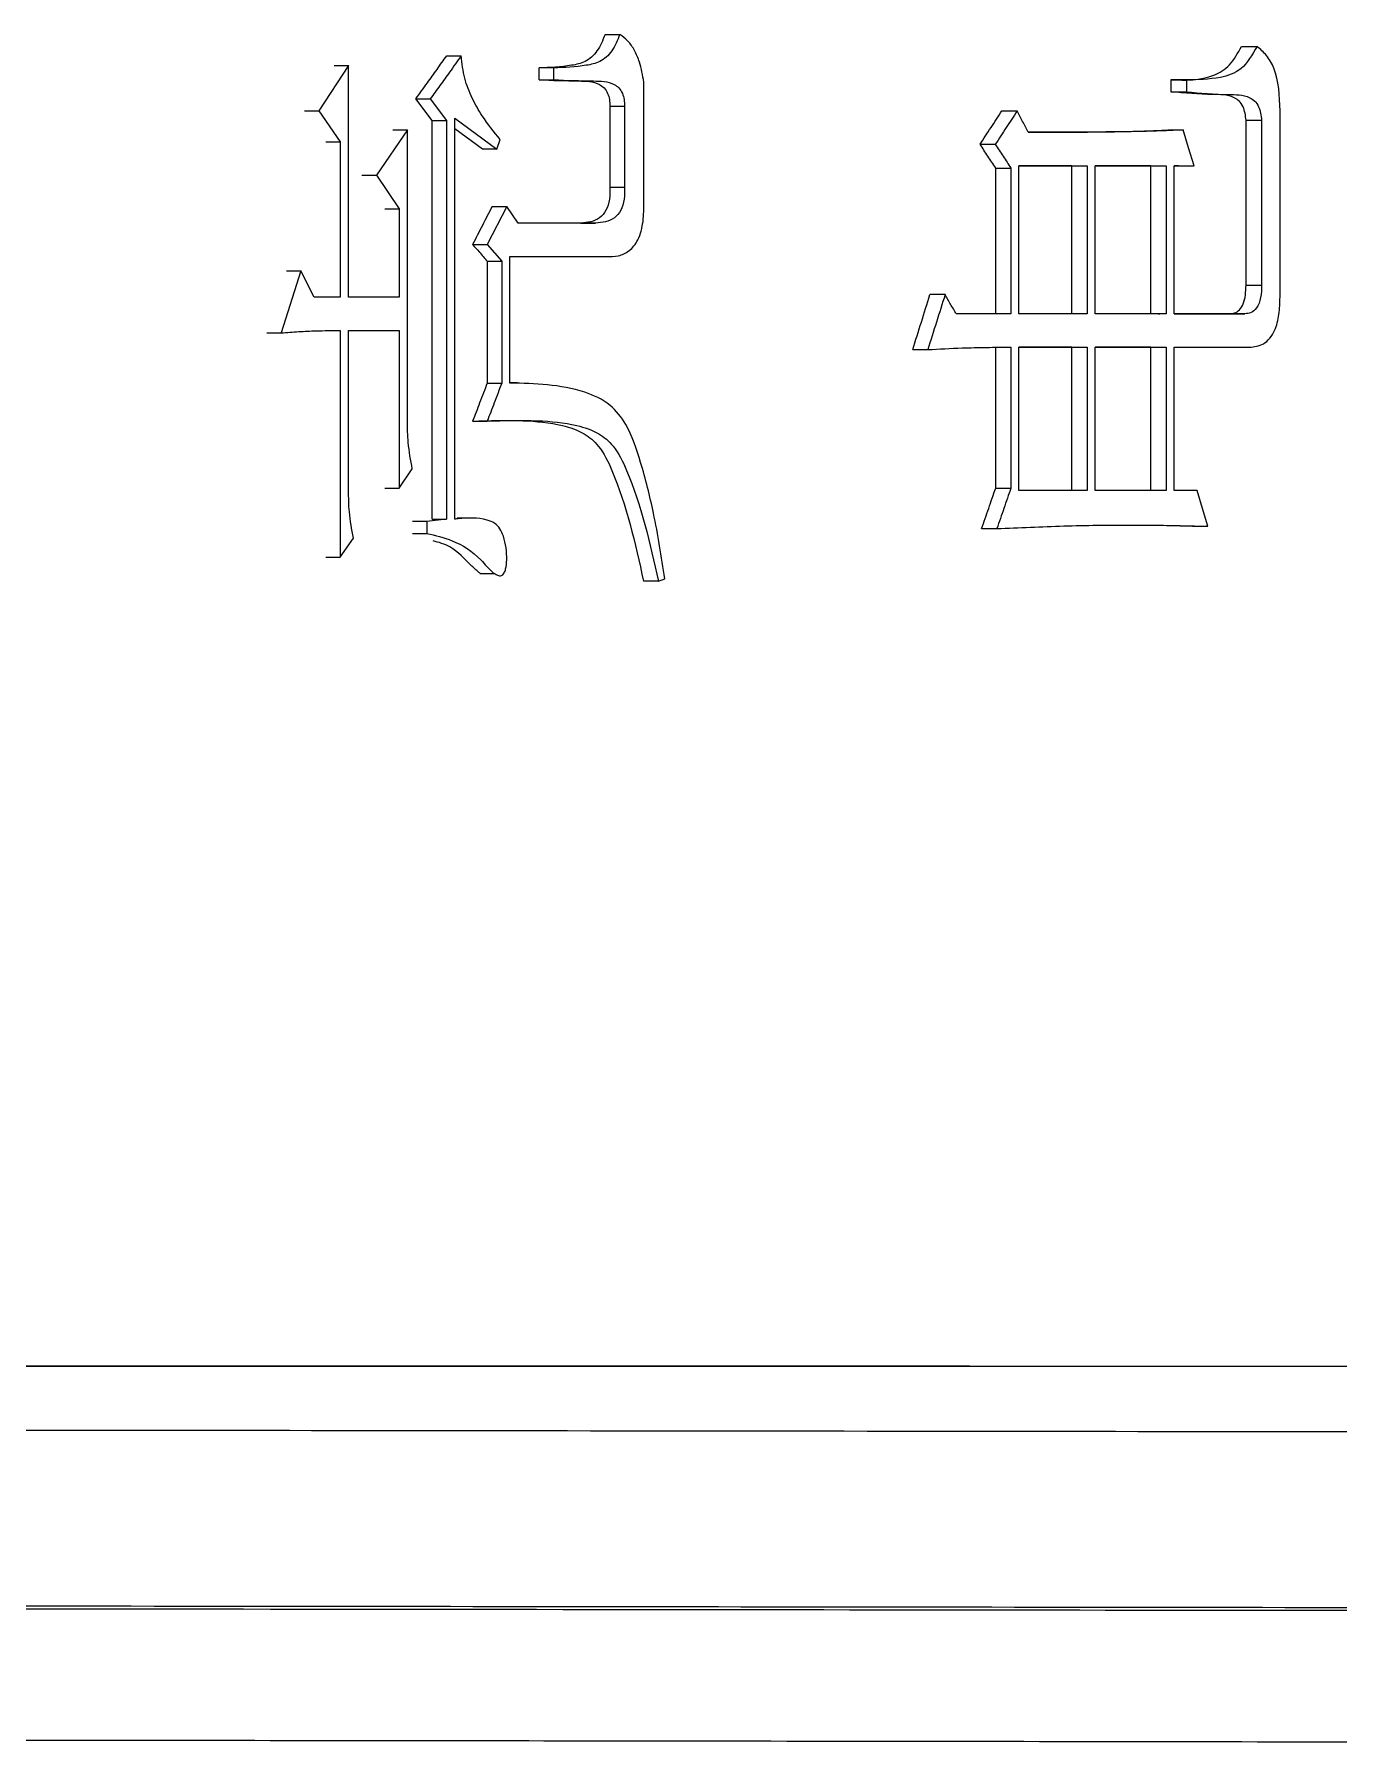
# Model space of a CAD drawing. Header units: millimetres. Extents: x 2404 to 4548, y 1024 to 2541.
# Drawn here: x 3318.99 to 3324.9, y 1237.47 to 1245.27 of the extents above; entities that cross this region are included whole.
import ezdxf

# ---------------------------------------------------------------- set-up
doc = ezdxf.new("R2010")
doc.units = ezdxf.units.MM

msp = doc.modelspace()

# ---------------------------------------------------------------- linework, layer by layer
at = {"color": 7, "linetype": 'Continuous', "lineweight": 25}
for p, q in [((3321.5777, 1245.2699), (3321.6445, 1245.2699)), ((3324.4619, 1245.2158), (3324.5323, 1245.2158)), ((3320.4152, 1245.1292), (3320.2813, 1244.9237)), ((3320.3501, 1245.1292), (3320.4152, 1245.1292)), ((3320.4152, 1244.0799), (3320.4152, 1245.1292)), ((3320.8601, 1245.1725), (3320.9259, 1245.1725)), ((3321.3448, 1245.1184), (3321.2784, 1245.1184)), ((3321.2784, 1245.0643), (3321.2784, 1245.1184)), ((3321.3448, 1245.1184), (3321.3448, 1245.0643)), ((3321.2784, 1245.0643), (3321.3448, 1245.0643)), ((3321.7537, 1244.5126), (3321.7537, 1245.0535)), ((3324.2119, 1245.0644), (3324.1419, 1245.0644)), ((3324.1419, 1245.0644), (3324.1419, 1245.0103)), ((3324.2119, 1245.0644), (3324.2119, 1245.0103)), ((3320.72, 1244.9778), (3320.7856, 1244.9778)), ((3320.7938, 1244.8804), (3320.72, 1244.9778)), ((3320.7856, 1244.9778), (3320.8595, 1244.8804)), ((3324.1419, 1245.0103), (3324.2119, 1245.0103)), ((3320.2164, 1244.9237), (3320.2813, 1244.9237)), ((3320.2813, 1244.9237), (3320.378, 1244.7831)), ((3320.7938, 1244.8804), (3320.8595, 1244.8804)), ((3320.7938, 1243.0739), (3320.7938, 1244.8804)), ((3320.8595, 1244.8804), (3320.8595, 1243.0739)), ((3320.8964, 1244.8912), (3321.0879, 1244.7506)), ((3320.8964, 1243.0739), (3320.8964, 1244.8912)), ((3321.5996, 1244.9453), (3321.6663, 1244.9453)), ((3321.5996, 1244.9453), (3321.5996, 1244.5775)), ((3321.6663, 1244.9453), (3321.6663, 1244.5775)), ((3323.3763, 1244.9237), (3323.4454, 1244.9237)), ((3324.4827, 1244.8807), (3324.5532, 1244.8807)), ((3324.4827, 1244.1341), (3324.4827, 1244.8807)), ((3324.5532, 1244.8807), (3324.5532, 1244.1341)), ((3324.6364, 1244.08), (3324.6364, 1244.9237)), ((3320.6821, 1244.8372), (3320.5414, 1244.6316)), ((3320.6166, 1244.8372), (3320.6821, 1244.8372)), ((3320.6821, 1243.5174), (3320.6821, 1244.8372)), ((3321.0219, 1244.7506), (3320.8964, 1244.8429)), ((3324.1279, 1244.8372), (3324.198, 1244.8372)), ((3320.313, 1244.7831), (3320.378, 1244.7831)), ((3320.378, 1244.7831), (3320.378, 1244.0799)), ((3321.0879, 1244.7506), (3321.0219, 1244.7506)), ((3321.0879, 1244.7506), (3321.1026, 1244.7939)), ((3323.2772, 1244.7723), (3323.3462, 1244.7723)), ((3323.348, 1244.6641), (3323.417, 1244.6641)), ((3323.348, 1244.0042), (3323.348, 1244.6641)), ((3323.417, 1244.6641), (3323.417, 1244.0042)), ((3323.4524, 1244.0042), (3323.4524, 1244.6749)), ((3323.4524, 1244.6749), (3323.7631, 1244.6749)), ((3323.6936, 1244.6749), (3323.4524, 1244.6749)), ((3323.6936, 1244.6749), (3323.7631, 1244.6749)), ((3323.6936, 1244.0042), (3323.6936, 1244.6749)), ((3323.7631, 1244.6749), (3323.7631, 1244.0042)), ((3323.7983, 1244.0042), (3323.7983, 1244.6749)), ((3323.7983, 1244.6749), (3324.1211, 1244.6749)), ((3324.0511, 1244.6749), (3323.7983, 1244.6749)), ((3324.0511, 1244.6749), (3324.1211, 1244.6749)), ((3324.0511, 1244.0042), (3324.0511, 1244.6749)), ((3324.1211, 1244.6749), (3324.1211, 1244.0042)), ((3324.156, 1244.6749), (3324.2469, 1244.6749)), ((3324.156, 1244.0042), (3324.156, 1244.6749)), ((3324.1767, 1244.6749), (3324.156, 1244.6749)), ((3324.1767, 1244.6749), (3324.2469, 1244.6749)), ((3320.4761, 1244.6316), (3320.5414, 1244.6316)), ((3320.5414, 1244.6316), (3320.6451, 1244.4802)), ((3321.5996, 1244.5775), (3321.6663, 1244.5775)), ((3321.132, 1244.491), (3321.0437, 1244.3179)), ((3321.0659, 1244.491), (3321.132, 1244.491)), ((3321.1834, 1244.4153), (3321.132, 1244.491)), ((3320.5797, 1244.4802), (3320.6451, 1244.4802)), ((3320.6451, 1244.4802), (3320.6451, 1244.0799)), ((3321.535, 1244.4153), (3321.1834, 1244.4153)), ((3321.4684, 1244.4153), (3321.535, 1244.4153)), ((3320.9778, 1244.3179), (3321.0437, 1244.3179)), ((3321.0437, 1244.3179), (3321.1099, 1244.2422)), ((3321.1467, 1244.2638), (3321.5861, 1244.2638)), ((3321.1467, 1243.6905), (3321.1467, 1244.2638)), ((3321.1467, 1244.2638), (3321.5194, 1244.2638)), ((3321.5194, 1244.2638), (3321.5861, 1244.2638)), ((3320.1994, 1244.1989), (3320.1099, 1243.9177)), ((3320.1346, 1244.1989), (3320.1994, 1244.1989)), ((3320.259, 1244.0799), (3320.1994, 1244.1989)), ((3321.0439, 1244.2422), (3321.1099, 1244.2422)), ((3321.0439, 1244.2422), (3321.0439, 1243.6905)), ((3321.1099, 1244.2422), (3321.1099, 1243.6905)), ((3324.4827, 1244.1341), (3324.5532, 1244.1341)), ((3320.378, 1244.0799), (3320.259, 1244.0799)), ((3320.6451, 1244.0799), (3320.4152, 1244.0799)), ((3323.1188, 1244.0908), (3323.0501, 1244.0908)), ((3323.417, 1244.0042), (3323.1686, 1244.0042)), ((3323.7631, 1244.0042), (3323.4524, 1244.0042)), ((3324.1211, 1244.0042), (3323.7983, 1244.0042)), ((3324.086, 1244.0042), (3324.0912, 1244.0042)), ((3324.4768, 1244.0042), (3324.156, 1244.0042)), ((3324.156, 1244.0042), (3324.4064, 1244.0042)), ((3324.4064, 1244.0042), (3324.4768, 1244.0042)), ((3320.0453, 1243.9177), (3320.1099, 1243.9177)), ((3320.378, 1243.9285), (3320.378, 1242.9009)), ((3320.4152, 1243.9285), (3320.6451, 1243.9285)), ((3320.4152, 1243.2037), (3320.4152, 1243.9285)), ((3320.5797, 1243.9285), (3320.6451, 1243.9285)), ((3320.6451, 1243.9285), (3320.6451, 1243.2146)), ((3322.9719, 1243.842), (3323.0404, 1243.842)), ((3323.348, 1243.2146), (3323.348, 1243.8528)), ((3323.417, 1243.8528), (3323.417, 1243.2146)), ((3323.4524, 1243.2038), (3323.4524, 1243.8528)), ((3323.4524, 1243.8528), (3323.7631, 1243.8528)), ((3323.6936, 1243.8528), (3323.4524, 1243.8528)), ((3323.6936, 1243.8528), (3323.7631, 1243.8528)), ((3323.6936, 1243.2038), (3323.6936, 1243.8528)), ((3323.7631, 1243.8528), (3323.7631, 1243.2038)), ((3323.7983, 1243.2038), (3323.7983, 1243.8528)), ((3323.7983, 1243.8528), (3324.1211, 1243.8528)), ((3324.0511, 1243.8528), (3323.7983, 1243.8528)), ((3324.0511, 1243.8528), (3324.1211, 1243.8528)), ((3324.0511, 1243.2038), (3324.0511, 1243.8528)), ((3324.1211, 1243.8528), (3324.1211, 1243.2038)), ((3324.156, 1243.8528), (3324.4976, 1243.8528)), ((3324.156, 1243.2038), (3324.156, 1243.8528)), ((3321.0439, 1243.6905), (3321.1099, 1243.6905)), ((3321.1809, 1243.6911), (3321.1467, 1243.6911)), ((3320.9778, 1243.5174), (3321.0437, 1243.5174)), ((3320.6451, 1243.2146), (3320.7043, 1243.3011)), ((3323.348, 1243.2146), (3323.417, 1243.2146)), ((3323.7631, 1243.2038), (3323.4524, 1243.2038)), ((3324.1211, 1243.2038), (3323.7983, 1243.2038)), ((3324.2608, 1243.2038), (3324.156, 1243.2038)), ((3320.9743, 1243.0785), (3320.908, 1243.0785)), ((3320.7708, 1243.0631), (3320.7053, 1243.0631)), ((3320.7053, 1243.009), (3320.7708, 1243.009)), ((3320.8595, 1243.0739), (3320.7708, 1243.0631)), ((3320.7708, 1243.0631), (3320.7708, 1243.009)), ((3320.7938, 1243.0739), (3320.8595, 1243.0739)), ((3323.2843, 1243.0307), (3323.3533, 1243.0307)), ((3324.2395, 1243.0415), (3324.3097, 1243.0415)), ((3320.378, 1242.9009), (3320.4375, 1242.9874)), ((3321.0105, 1242.8272), (3321.0769, 1242.8272)), ((3321.8192, 1242.7927), (3321.8483, 1242.8035))]:
    msp.add_line(p, q, dxfattribs=at)
at = {"color": 7, "linetype": 'Continuous', "lineweight": 25, "flags": 128}
for points in [[(3324.2469, 1244.6749), (3324.2224, 1244.756), (3324.198, 1244.8372)], [(3320.5797, 1243.2146), (3320.596, 1243.2146), (3320.6124, 1243.2146), (3320.6451, 1243.2146)], [(3324.3097, 1243.0415), (3324.2852, 1243.1226), (3324.2608, 1243.2038)], [(3320.313, 1242.9009), (3320.3292, 1242.9009), (3320.3455, 1242.9009), (3320.378, 1242.9009)], [(3321.8192, 1242.7927), (3321.7916, 1242.7927), (3321.7719, 1242.7927), (3321.7523, 1242.7927)]]:
    msp.add_lwpolyline(points, dxfattribs=at)
at = {"color": 7, "linetype": 'Continuous', "lineweight": 25}
for points, knots in [([(3321.5777, 1245.2699), (3321.5671, 1245.2432), (3321.5462, 1245.191), (3321.4892, 1245.1424), (3321.3981, 1245.1227), (3321.3278, 1245.1202), (3321.2784, 1245.1184)], [0, 0, 0, 0, 0.195785, 0.383105, 0.567257, 1, 1, 1, 1]), ([(3321.6445, 1245.2699), (3321.6338, 1245.2432), (3321.6129, 1245.191), (3321.5558, 1245.1424), (3321.4646, 1245.1227), (3321.3942, 1245.1202), (3321.3448, 1245.1184)], [0, 0, 0, 0, 0.1956589, 0.3829548, 0.5671446, 1, 1, 1, 1]), ([(3321.7537, 1245.0535), (3321.7483, 1245.0845), (3321.7395, 1245.1353), (3321.7128, 1245.1978), (3321.6827, 1245.242), (3321.6571, 1245.2607), (3321.6445, 1245.2699)], [0, 0, 0, 0, 0.349141, 0.571236, 0.788179, 1, 1, 1, 1]), ([(3324.1419, 1245.0644), (3324.2079, 1245.0622), (3324.3002, 1245.0592), (3324.4124, 1245.1259), (3324.4452, 1245.1855), (3324.4619, 1245.2158)], [0, 0, 0, 0, 0.552607, 0.772172, 1, 1, 1, 1]), ([(3324.5323, 1245.2158), (3324.5103, 1245.1777), (3324.4671, 1245.1028), (3324.3466, 1245.0658), (3324.263, 1245.0649), (3324.2119, 1245.0644)], [0, 0, 0, 0, 0.287877, 0.565058, 1, 1, 1, 1]), ([(3324.6364, 1244.9237), (3324.6341, 1244.9918), (3324.6308, 1245.086), (3324.577, 1245.177), (3324.5471, 1245.203), (3324.5323, 1245.2158)], [0, 0, 0, 0, 0.5701603, 0.7877126, 1, 1, 1, 1]), ([(3320.72, 1244.9778), (3320.7375, 1245.0021), (3320.7697, 1245.0468), (3320.8164, 1245.1117), (3320.8455, 1245.1522), (3320.8601, 1245.1725)], [0, 0, 0, 0, 0.375264, 0.687632, 1, 1, 1, 1]), ([(3320.9259, 1245.1725), (3320.9083, 1245.1482), (3320.8762, 1245.1035), (3320.8295, 1245.0386), (3320.8002, 1244.9981), (3320.7856, 1244.9778)], [0, 0, 0, 0, 0.375031, 0.687515, 1, 1, 1, 1]), ([(3321.1026, 1244.7939), (3321.0745, 1244.8284), (3321.028, 1244.8855), (3320.9742, 1244.9796), (3320.9377, 1245.0705), (3320.9298, 1245.1383), (3320.9259, 1245.1725)], [0, 0, 0, 0, 0.3332308, 0.5520954, 0.7744581, 1, 1, 1, 1]), ([(3321.2784, 1245.0643), (3321.3382, 1245.0621), (3321.4291, 1245.0587), (3321.5315, 1245.0585), (3321.5742, 1245.0287), (3321.5903, 1245.0046), (3321.5984, 1244.9751), (3321.5992, 1244.9553), (3321.5996, 1244.9453)], [0, 0, 0, 0, 0.491899, 0.747199, 0.81233, 0.879619, 0.939283, 1, 1, 1, 1]), ([(3321.3448, 1245.0643), (3321.4047, 1245.0621), (3321.4956, 1245.0587), (3321.5982, 1245.0586), (3321.6409, 1245.0287), (3321.657, 1245.0046), (3321.6652, 1244.9751), (3321.6659, 1244.9553), (3321.6663, 1244.9453)], [0, 0, 0, 0, 0.492006, 0.747357, 0.812482, 0.879737, 0.939347, 1, 1, 1, 1]), ([(3324.4827, 1244.8807), (3324.4799, 1244.9024), (3324.4755, 1244.9362), (3324.4522, 1244.9698), (3324.4064, 1244.9984), (3324.2998, 1244.9954), (3324.2046, 1245.0043), (3324.1419, 1245.0103)], [0, 0, 0, 0, 0.119281, 0.186046, 0.251055, 0.506993, 1, 1, 1, 1]), ([(3324.2119, 1245.0103), (3324.2747, 1245.0043), (3324.3701, 1244.9954), (3324.4768, 1244.9984), (3324.5227, 1244.9698), (3324.546, 1244.9362), (3324.5504, 1244.9024), (3324.5532, 1244.8807)], [0, 0, 0, 0, 0.493108, 0.749094, 0.814101, 0.880835, 1, 1, 1, 1]), ([(3323.2772, 1244.7723), (3323.2937, 1244.7975), (3323.3268, 1244.848), (3323.3598, 1244.8985), (3323.3763, 1244.9237)], [0, 0, 0, 0, 0.499999, 1, 1, 1, 1]), ([(3323.4454, 1244.9237), (3323.4288, 1244.8985), (3323.3958, 1244.848), (3323.3627, 1244.7975), (3323.3462, 1244.7723)], [0, 0, 0, 0, 0.499999, 1, 1, 1, 1]), ([(3323.4949, 1244.8264), (3323.4867, 1244.8426), (3323.4701, 1244.875), (3323.4536, 1244.9075), (3323.4454, 1244.9237)], [0, 0, 0, 0, 0.5, 1, 1, 1, 1]), ([(3323.4948, 1244.8266), (3323.5538, 1244.8267), (3323.6537, 1244.8269), (3323.7736, 1244.8278), (3323.845, 1244.8284), (3323.8806, 1244.8291), (3323.9061, 1244.8296), (3323.962, 1244.8306), (3324.0377, 1244.8327), (3324.1031, 1244.8359), (3324.1279, 1244.8372)], [0, 0, 0, 0, 0.277882, 0.471087, 0.56769, 0.615991, 0.640142, 0.688443, 0.881653, 1, 1, 1, 1]), ([(3324.198, 1244.8372), (3324.1574, 1244.8352), (3324.1118, 1244.833), (3324.0458, 1244.831), (3323.9797, 1244.8297), (3323.8983, 1244.8281), (3323.8167, 1244.8277), (3323.7656, 1244.8273), (3323.7298, 1244.8271), (3323.7094, 1244.827), (3323.6966, 1244.8269), (3323.6864, 1244.8269), (3323.6762, 1244.8268), (3323.6659, 1244.8268), (3323.6531, 1244.8267), (3323.6429, 1244.8267), (3323.6301, 1244.8267), (3323.6199, 1244.8266), (3323.6071, 1244.8266), (3323.5968, 1244.8266), (3323.5866, 1244.8265), (3323.5763, 1244.8265), (3323.5661, 1244.8265), (3323.5533, 1244.8265), (3323.5443, 1244.8265), (3323.5353, 1244.8264), (3323.5302, 1244.8264), (3323.5238, 1244.8264), (3323.5187, 1244.8264), (3323.5135, 1244.8264), (3323.5085, 1244.8264), (3323.5023, 1244.8264), (3323.4974, 1244.8264), (3323.4949, 1244.8264)], [0, 0, 0, 0, 0.174064, 0.195822, 0.282854, 0.456917, 0.543949, 0.63098, 0.674496, 0.696254, 0.718011, 0.72889, 0.739769, 0.761527, 0.772406, 0.794164, 0.805043, 0.826801, 0.83768, 0.859437, 0.870316, 0.881195, 0.902953, 0.913832, 0.93559, 0.941029, 0.951908, 0.957348, 0.968227, 0.973666, 0.979105, 0.989553, 1, 1, 1, 1]), ([(3323.348, 1244.6641), (3323.3362, 1244.6821), (3323.3126, 1244.7182), (3323.289, 1244.7542), (3323.2772, 1244.7723)], [0, 0, 0, 0, 0.5, 1, 1, 1, 1]), ([(3323.3462, 1244.7723), (3323.358, 1244.7542), (3323.3816, 1244.7182), (3323.4052, 1244.6821), (3323.417, 1244.6641)], [0, 0, 0, 0, 0.499999, 1, 1, 1, 1]), ([(3321.5996, 1244.5775), (3321.5997, 1244.5592), (3321.5999, 1244.5229), (3321.5849, 1244.4715), (3321.5415, 1244.4212), (3321.4983, 1244.4177), (3321.4684, 1244.4153)], [0, 0, 0, 0, 0.198278, 0.392536, 0.578687, 1, 1, 1, 1]), ([(3321.6663, 1244.5775), (3321.6665, 1244.5592), (3321.6667, 1244.5229), (3321.6516, 1244.4715), (3321.6082, 1244.4212), (3321.565, 1244.4177), (3321.535, 1244.4153)], [0, 0, 0, 0, 0.19814, 0.3923, 0.578456, 1, 1, 1, 1]), ([(3321.0659, 1244.491), (3321.0512, 1244.4622), (3321.0219, 1244.4045), (3320.9925, 1244.3468), (3320.9778, 1244.3179)], [0, 0, 0, 0, 0.5, 1, 1, 1, 1]), ([(3321.5861, 1244.2638), (3321.6034, 1244.2638), (3321.6381, 1244.2638), (3321.6895, 1244.2858), (3321.7328, 1244.3405), (3321.7534, 1244.4227), (3321.7536, 1244.4825), (3321.7537, 1244.5126)], [0, 0, 0, 0, 0.177785, 0.356958, 0.541697, 0.768829, 1, 1, 1, 1]), ([(3320.9778, 1244.3179), (3320.9874, 1244.3069), (3321.0032, 1244.2888), (3321.0252, 1244.2636), (3321.0377, 1244.2493), (3321.0439, 1244.2422)], [0, 0, 0, 0, 0.434981, 0.71749, 1, 1, 1, 1]), ([(3324.4064, 1244.0042), (3324.4144, 1244.0048), (3324.4307, 1244.0058), (3324.4538, 1244.0206), (3324.4795, 1244.0612), (3324.4813, 1244.1038), (3324.4827, 1244.1341)], [0, 0, 0, 0, 0.177833, 0.357864, 0.544114, 1, 1, 1, 1]), ([(3324.5532, 1244.1341), (3324.5526, 1244.1153), (3324.5513, 1244.0783), (3324.5348, 1244.0303), (3324.5057, 1244.0065), (3324.4863, 1244.005), (3324.4768, 1244.0042)], [0, 0, 0, 0, 0.293264, 0.577264, 0.790624, 1, 1, 1, 1]), ([(3322.9719, 1243.842), (3322.9849, 1243.8834), (3323.011, 1243.9664), (3323.0371, 1244.0493), (3323.0501, 1244.0908)], [0, 0, 0, 0, 0.5, 1, 1, 1, 1]), ([(3323.1188, 1244.0908), (3323.1057, 1244.0493), (3323.0796, 1243.9664), (3323.0535, 1243.8834), (3323.0404, 1243.842)], [0, 0, 0, 0, 0.499999, 1, 1, 1, 1]), ([(3323.1686, 1244.0042), (3323.1603, 1244.0187), (3323.1437, 1244.0475), (3323.1271, 1244.0764), (3323.1188, 1244.0908)], [0, 0, 0, 0, 0.500001, 1, 1, 1, 1]), ([(3324.4976, 1243.8528), (3324.5195, 1243.8549), (3324.5639, 1243.859), (3324.6147, 1243.9206), (3324.6341, 1244.0014), (3324.6357, 1244.0536), (3324.6364, 1244.08)], [0, 0, 0, 0, 0.266734, 0.54095, 0.768753, 1, 1, 1, 1]), ([(3320.1099, 1243.9177), (3320.1364, 1243.9198), (3320.1894, 1243.9241), (3320.2788, 1243.9276), (3320.3416, 1243.9282), (3320.378, 1243.9285)], [0, 0, 0, 0, 0.296184, 0.592391, 1, 1, 1, 1]), ([(3323.0404, 1243.842), (3323.0921, 1243.8448), (3323.1808, 1243.8495), (3323.3063, 1243.8521), (3323.3801, 1243.8526), (3323.417, 1243.8528)], [0, 0, 0, 0, 0.41049, 0.705225, 1, 1, 1, 1]), ([(3321.0439, 1243.6905), (3321.0382, 1243.6755), (3321.0267, 1243.6455), (3321.0047, 1243.5878), (3320.9883, 1243.5451), (3320.9778, 1243.5174)], [0, 0, 0, 0, 0.260074, 0.520148, 1, 1, 1, 1]), ([(3321.1099, 1243.6905), (3321.1042, 1243.6755), (3321.0927, 1243.6455), (3321.0707, 1243.5878), (3321.0543, 1243.5451), (3321.0437, 1243.5174)], [0, 0, 0, 0, 0.2600044, 0.5200088, 1, 1, 1, 1]), ([(3321.8483, 1242.8035), (3321.833, 1242.9035), (3321.8056, 1243.0828), (3321.7458, 1243.3162), (3321.6884, 1243.491), (3321.5967, 1243.6038), (3321.4166, 1243.6838), (3321.2607, 1243.6877), (3321.1467, 1243.6905)], [0, 0, 0, 0, 0.205, 0.367779, 0.497733, 0.583522, 0.695132, 1, 1, 1, 1]), ([(3320.7043, 1243.3011), (3320.6969, 1243.3409), (3320.6838, 1243.412), (3320.6826, 1243.4852), (3320.6821, 1243.5174)], [0, 0, 0, 0, 0.558835, 1, 1, 1, 1]), ([(3320.9778, 1243.5174), (3321.0539, 1243.52), (3321.1901, 1243.5247), (3321.3598, 1243.508), (3321.4774, 1243.4707), (3321.5589, 1243.4024), (3321.6658, 1243.1807), (3321.7139, 1242.9648), (3321.7523, 1242.7927)], [0, 0, 0, 0, 0.208347, 0.373093, 0.466942, 0.53827, 0.631812, 1, 1, 1, 1]), ([(3321.0437, 1243.5174), (3321.1198, 1243.5201), (3321.2558, 1243.5248), (3321.4256, 1243.508), (3321.5433, 1243.4711), (3321.6253, 1243.4028), (3321.7326, 1243.1811), (3321.7808, 1242.9651), (3321.8192, 1242.7927)], [0, 0, 0, 0, 0.208188, 0.372019, 0.466812, 0.538301, 0.631663, 1, 1, 1, 1]), ([(3320.4375, 1242.9874), (3320.4301, 1243.0271), (3320.4169, 1243.0983), (3320.4157, 1243.1714), (3320.4152, 1243.2037)], [0, 0, 0, 0, 0.558835, 1, 1, 1, 1]), ([(3323.2843, 1243.0307), (3323.2949, 1243.0613), (3323.3162, 1243.1226), (3323.3374, 1243.1839), (3323.348, 1243.2146)], [0, 0, 0, 0, 0.5, 1, 1, 1, 1]), ([(3323.417, 1243.2146), (3323.4064, 1243.1839), (3323.3852, 1243.1226), (3323.3639, 1243.0613), (3323.3533, 1243.0307)], [0, 0, 0, 0, 0.5, 1, 1, 1, 1]), ([(3320.7708, 1243.009), (3320.8091, 1243), (3320.8953, 1242.9796), (3320.998, 1242.9155), (3321.0551, 1242.8416), (3321.0854, 1242.8207), (3321.0991, 1242.8162), (3321.108, 1242.8165), (3321.1155, 1242.8215), (3321.1224, 1242.8317), (3321.1299, 1242.8542), (3321.1351, 1242.9113), (3321.1266, 1242.9762), (3321.1029, 1243.0314), (3321.077, 1243.0583), (3321.0126, 1243.0818), (3320.9505, 1243.0792), (3320.9015, 1243.0744), (3320.8964, 1243.0739)], [0, 0, 0, 0, 0.15285, 0.344769, 0.435474, 0.46535, 0.478091, 0.490977, 0.499588, 0.510792, 0.530819, 0.571645, 0.680117, 0.719203, 0.758288, 0.806192, 0.979592, 1, 1, 1, 1]), ([(3323.3533, 1243.0307), (3323.4039, 1243.0329), (3323.5558, 1243.0397), (3323.7913, 1243.0477), (3324.0595, 1243.0468), (3324.2263, 1243.0433), (3324.3097, 1243.0415)], [0, 0, 0, 0, 0.157705, 0.473128, 0.736533, 1, 1, 1, 1]), ([(3324.2395, 1243.0415), (3324.1896, 1243.0427), (3324.1025, 1243.0447), (3324.0149, 1243.0451), (3323.9775, 1243.0453)], [0, 0, 0, 0, 0.57267, 1, 1, 1, 1]), ([(3321.0111, 1242.8283), (3320.9988, 1242.839), (3320.9533, 1242.8788), (3320.8899, 1242.9506), (3320.8242, 1242.9683), (3320.7982, 1242.9754)], [0, 0, 0, 0, 0.182681, 0.676347, 1, 1, 1, 1]), ([(3323.2295, 1239.2357), (3322.4924, 1239.2356), (3320.8384, 1239.2356), (3316.9887, 1239.2356), (3312.7489, 1239.2356), (3307.1483, 1239.2355), (3301.2964, 1239.2355), (3295.165, 1239.2354), (3288.7697, 1239.2353), (3284.7758, 1239.2353), (3282.0716, 1239.2352)], [0, 0, 0, 0, 0.0675233, 0.1515081, 0.3196482, 0.4036328, 0.5717715, 0.7399066, 0.8238912, 1, 1, 1, 1]), ([(3282.1798, 1239.2353), (3282.8261, 1239.2353), (3286.0614, 1239.2353), (3291.8134, 1239.2354), (3298.013, 1239.2355), (3304.0224, 1239.2355), (3308.6618, 1239.2356), (3314.1991, 1239.2356), (3318.4075, 1239.2356), (3323.3419, 1239.2357), (3327.9396, 1239.2357), (3332.0347, 1239.2357), (3335.7163, 1239.2358), (3338.3248, 1239.2358), (3341.1349, 1239.2359), (3343.0052, 1239.236), (3345.0335, 1239.2361), (3345.7898, 1239.2361), (3346.3185, 1239.2362)], [0, 0, 0, 0, 0.020124, 0.100733, 0.181328, 0.221587, 0.302184, 0.342442, 0.423039, 0.463298, 0.543894, 0.624491, 0.664749, 0.745346, 0.785604, 0.8662, 0.906458, 1, 1, 1, 1]), ([(3275.0408, 1238.9672), (3276.3131, 1238.9672), (3278.6394, 1238.9671), (3282.0029, 1238.9667), (3285.136, 1238.9662), (3288.2522, 1238.9654), (3291.3459, 1238.9645), (3294.4114, 1238.9634), (3297.4429, 1238.9621), (3301.6969, 1238.96), (3307.2373, 1238.9567), (3313.9812, 1238.9515), (3320.7088, 1238.9448), (3326.4298, 1238.9374), (3331.1503, 1238.9298), (3334.9531, 1238.9224), (3338.3872, 1238.9141), (3341.3456, 1238.9051), (3343.799, 1238.8954), (3344.8446, 1238.8885), (3345.3764, 1238.8851)], [0, 0, 0, 0, 0.037781, 0.069081, 0.100468, 0.131943, 0.163506, 0.195157, 0.226895, 0.258722, 0.330934, 0.408983, 0.49287, 0.582593, 0.645672, 0.711347, 0.779618, 0.850484, 0.923944, 1, 1, 1, 1]), ([(3346.1324, 1238.0859), (3345.6327, 1238.0892), (3344.6469, 1238.0957), (3342.3663, 1238.105), (3339.6056, 1238.1136), (3336.3772, 1238.1217), (3332.7665, 1238.129), (3328.2205, 1238.1367), (3322.6174, 1238.1444), (3315.8987, 1238.1516), (3308.996, 1238.1574), (3302.0665, 1238.1618), (3295.2425, 1238.1651), (3288.6325, 1238.1673), (3282.3226, 1238.1686), (3277.8183, 1238.1691), (3275.4355, 1238.1691), (3275.0408, 1238.1691)], [0, 0, 0, 0, 0.07139, 0.140843, 0.208359, 0.273937, 0.337578, 0.399281, 0.488173, 0.572709, 0.652888, 0.72871, 0.800173, 0.867277, 0.930021, 0.988406, 1, 1, 1, 1]), ([(3346.6692, 1238.072), (3345.9444, 1238.0765), (3344.4946, 1238.0856), (3340.7043, 1238.0985), (3335.8062, 1238.1106), (3329.7656, 1238.1216), (3322.7176, 1238.1313), (3314.7747, 1238.1396), (3306.075, 1238.1463), (3296.7681, 1238.1513), (3288.3263, 1238.1541), (3281.0462, 1238.1555), (3277.0426, 1238.1557), (3275.0408, 1238.1558)], [0, 0, 0, 0, 0.0981345, 0.196269, 0.2944034, 0.3925379, 0.4906723, 0.5888066, 0.686941, 0.7850753, 0.8832097, 0.9416048, 1, 1, 1, 1]), ([(3256.6536, 1237.5643), (3259.6783, 1237.5651), (3265.7148, 1237.5668), (3274.8679, 1237.5671), (3283.9098, 1237.5658), (3292.7372, 1237.5628), (3301.2294, 1237.5582), (3308.0739, 1237.5529), (3313.531, 1237.5479), (3317.8838, 1237.5432), (3322.3416, 1237.5377), (3326.8202, 1237.5311), (3330.9541, 1237.5239), (3334.6945, 1237.5161), (3338.0128, 1237.508), (3341.048, 1237.4989), (3343.7002, 1237.489), (3345.9351, 1237.4783), (3346.9131, 1237.4708), (3347.4122, 1237.467)], [0, 0, 0, 0, 0.074691, 0.149062, 0.223115, 0.296848, 0.370262, 0.443356, 0.483243, 0.526636, 0.573536, 0.623941, 0.677851, 0.725458, 0.775499, 0.827974, 0.882883, 0.940225, 1, 1, 1, 1])]:
    msp.add_open_spline(points, degree=3, knots=knots, dxfattribs=at)

doc.saveas('drawing.dxf')
